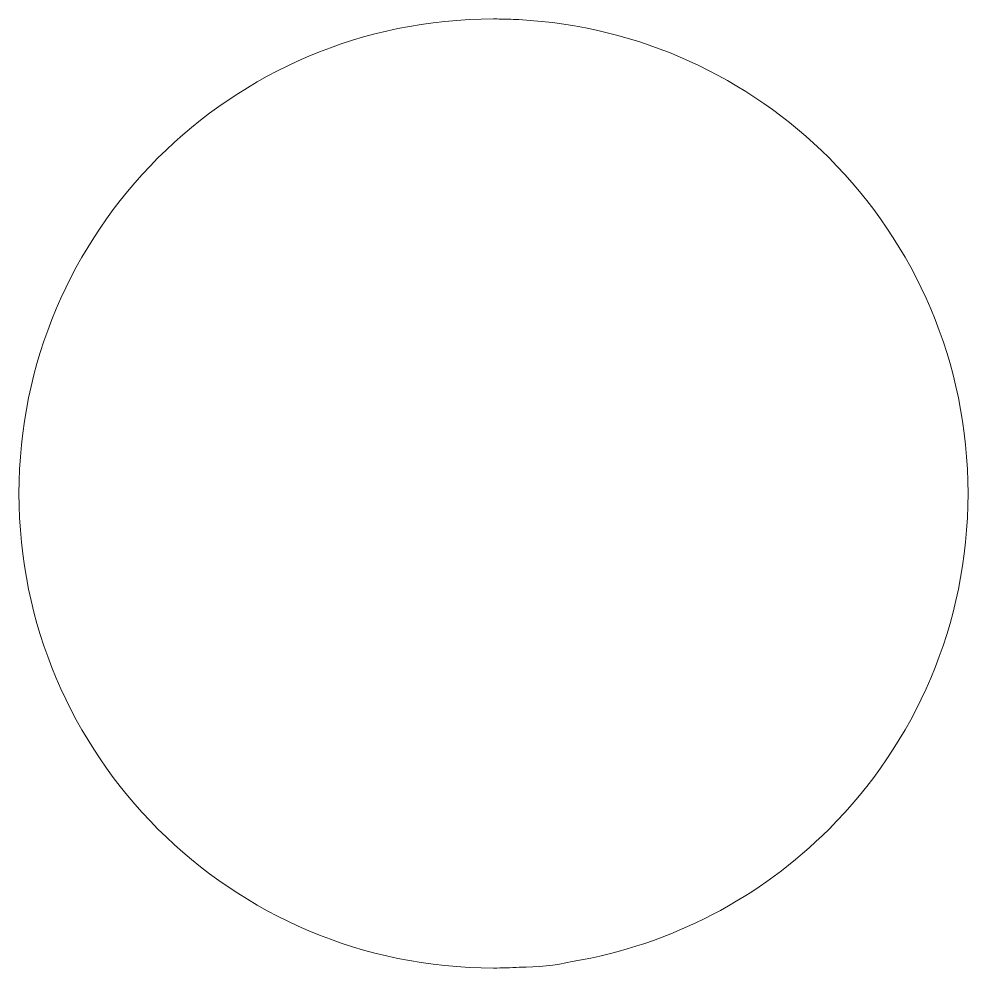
# Model space of a CAD drawing. Header units: millimetres. Extents: x -203 to 203, y -203 to 203.
import ezdxf

# ---------------------------------------------------------------- set-up
doc = ezdxf.new("R2010")
doc.units = ezdxf.units.MM
doc.header["$MEASUREMENT"] = 0
doc.layers.add('Layer 1', color=7, linetype='Continuous')

msp = doc.modelspace()

# ---------------------------------------------------------------- linework, layer by layer
at = {"layer": 'Layer 1', "lineweight": 9}
msp.add_open_spline([(0, 203.2), (2.115, 203.2), (4.2214, 203.1637), (6.3208, 203.0996), (7.7957, 203.0825), (9.3482, 202.9564), (10.8867, 202.9111), (62.6649, 200.1777), (109.3052, 178.0622), (143.6838, 143.6838), (180.4558, 106.9117), (203.2, 56.1116), (203.2, 0), (203.2, -56.1116), (180.4558, -106.9117), (143.6838, -143.6838), (114.4402, -172.9273), (76.3242, -193.2977), (33.7208, -200.4134), (26.4212, -202.0358), (18.8322, -202.8955), (11.0418, -202.9022), (7.3858, -203.0983), (3.7048, -203.2), (0, -203.2), (-56.1116, -203.2), (-106.9117, -180.4558), (-143.6838, -143.6838), (-180.4559, -106.9116), (-203.2, -56.1115), (-203.2, 0), (-203.2, 56.1116), (-180.4558, 106.9117), (-143.6838, 143.6838), (-106.9116, 180.4558), (-56.1116, 203.2), (0, 203.2)], degree=3, knots=[0, 0, 0, 0, 0.08333333, 0.08333333, 0.08333333, 0.16666667, 0.16666667, 0.16666667, 0.25, 0.25, 0.25, 0.33333333, 0.33333333, 0.33333333, 0.41666667, 0.41666667, 0.41666667, 0.5, 0.5, 0.5, 0.58333333, 0.58333333, 0.58333333, 0.66666667, 0.66666667, 0.66666667, 0.75, 0.75, 0.75, 0.83333333, 0.83333333, 0.83333333, 0.91666667, 0.91666667, 0.91666667, 1, 1, 1, 1], dxfattribs=at)

doc.saveas('drawing.dxf')
